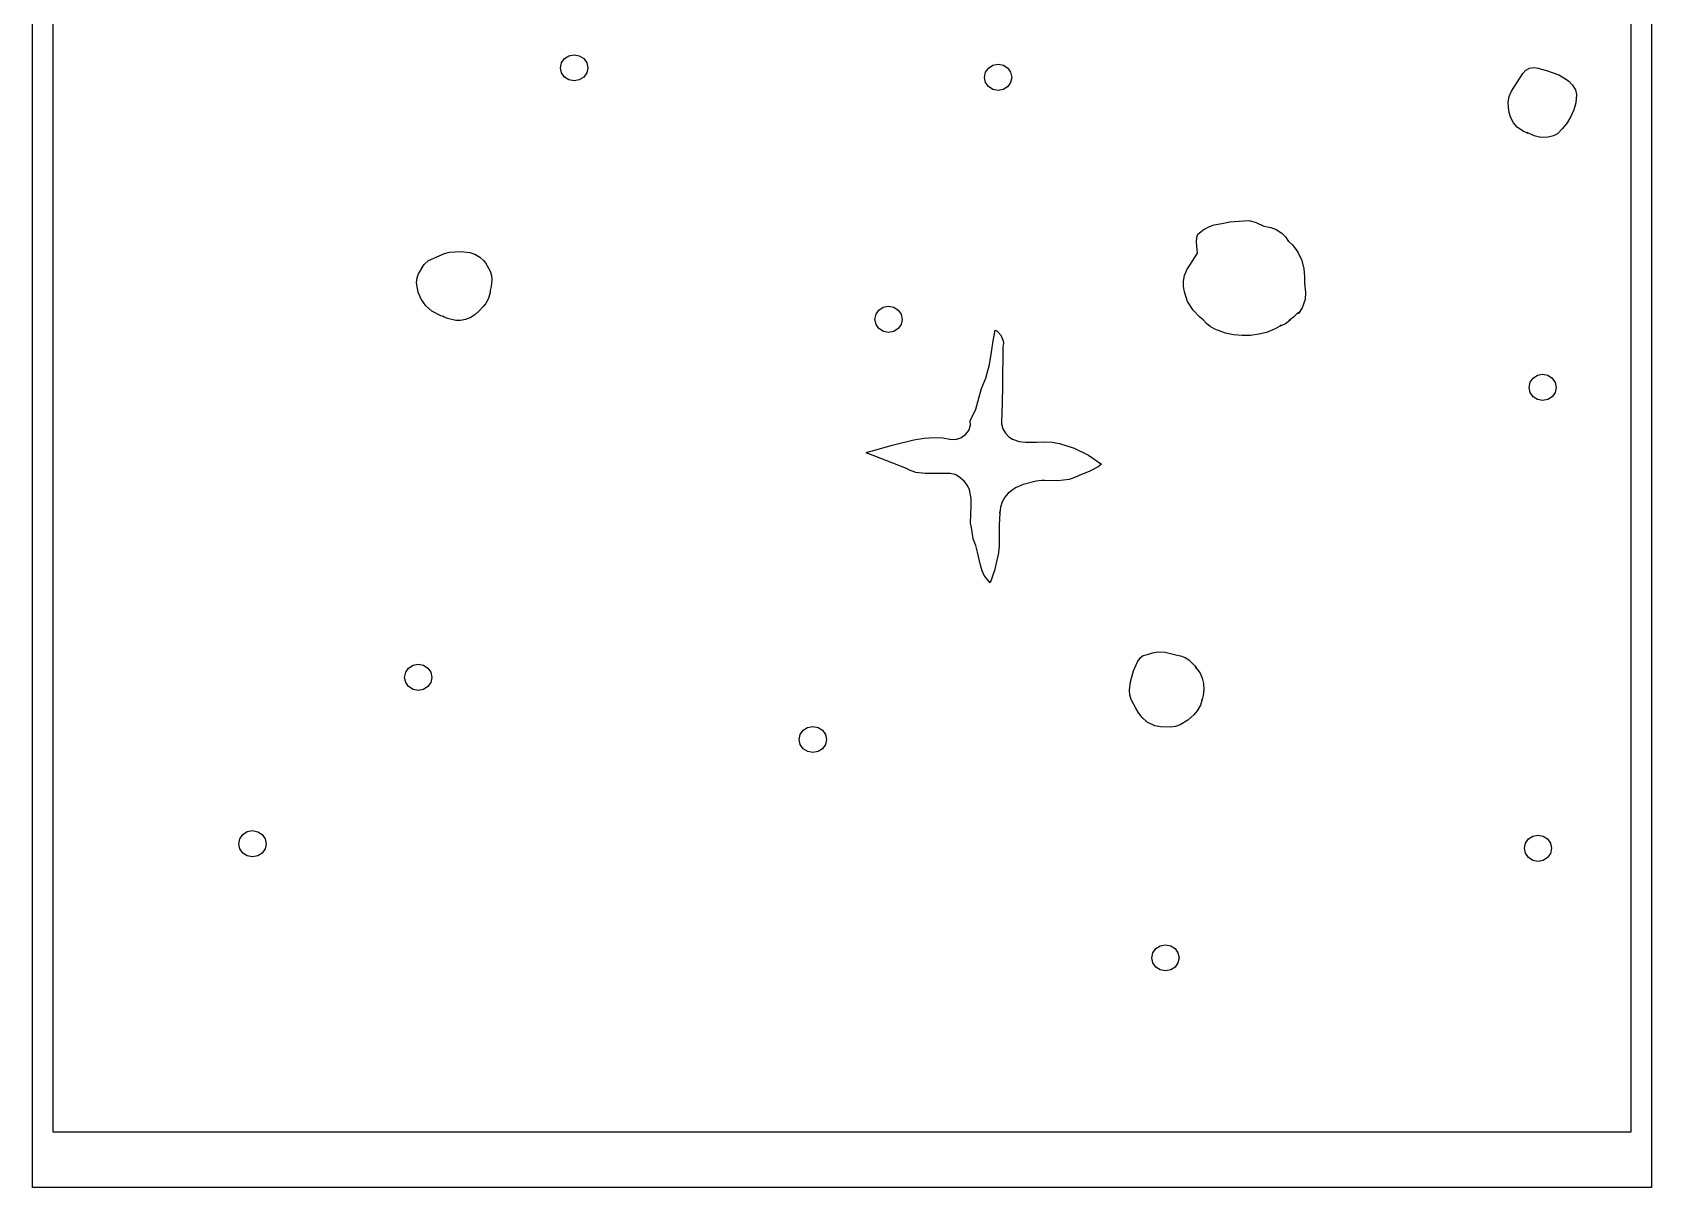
# Model space of a CAD drawing. Extents: x 2 to 598, y 1588 to 7998.
# Drawn here: x 302 to 598, y 5028.4 to 5239.5 of the extents above; entities that cross this region are included whole.
import ezdxf

# ---------------------------------------------------------------- set-up
doc = ezdxf.new("R2010")
doc.units = 0

msp = doc.modelspace()

# ---------------------------------------------------------------- linework, layer by layer
at = {"layer": 'Calque 1'}
for p, q in [((594.282, 5038.53), (594.282, 5834.19)), ((305.718, 5744.7), (305.718, 5127.67)), ((398.53405, 5232.9869), (398.723973, 5233.906304)), ((398.723973, 5233.906304), (399.264817, 5234.685722)), ((399.264817, 5234.685722), (400.074235, 5235.206484)), ((400.074235, 5235.206484), (401.02899, 5235.3893)), ((401.02899, 5235.3893), (401.983745, 5235.206484)), ((401.02899, 5235.3893), (401.02899, 5235.3893)), ((401.983745, 5235.206484), (402.793163, 5234.685722)), ((402.793163, 5234.685722), (403.334007, 5233.906304)), ((403.334007, 5233.906304), (403.52393, 5232.9869)), ((476.758817, 5232.951422), (477.568235, 5233.472184)), ((477.568235, 5233.472184), (478.52299, 5233.655)), ((478.52299, 5233.655), (479.493947, 5233.466116)), ((478.52299, 5233.655), (478.52299, 5233.655)), ((479.493947, 5233.466116), (480.286821, 5232.951242)), ((398.723943, 5232.067465), (398.53405, 5232.9869)), ((399.26478, 5231.288013), (398.723943, 5232.067465)), ((400.074211, 5230.767226), (399.26478, 5231.288013)), ((401.02899, 5230.5844), (400.074211, 5230.767226)), ((401.983769, 5230.767226), (401.02899, 5230.5844)), ((402.7932, 5231.288013), (401.983769, 5230.767226)), ((403.334037, 5232.067465), (402.7932, 5231.288013)), ((403.52393, 5232.9869), (403.334037, 5232.067465)), ((476.02805, 5231.2526), (476.217973, 5232.172004)), ((476.217973, 5230.333196), (476.02805, 5231.2526)), ((476.217973, 5232.172004), (476.758817, 5232.951422)), ((476.758817, 5229.553778), (476.217973, 5230.333196)), ((480.286821, 5232.951242), (480.821381, 5232.187646)), ((480.821381, 5232.187646), (481.0174, 5231.2526)), ((481.0174, 5231.2526), (480.821381, 5230.317554)), ((572.40302, 5228.7473), (574.42978, 5231.9394)), ((574.42978, 5231.9394), (574.982654, 5232.544335)), ((574.982654, 5232.544335), (575.693915, 5232.926786)), ((575.693915, 5232.926786), (576.496061, 5233.063595)), ((576.496061, 5233.063595), (577.32159, 5232.9316)), ((577.32159, 5232.9316), (577.325443, 5232.934689)), ((577.32159, 5232.9316), (577.32159, 5232.9316)), ((577.325443, 5232.934689), (577.652674, 5232.835863)), ((577.652674, 5232.835863), (578.75508, 5232.4939)), ((578.75508, 5232.4939), (581.02729, 5231.697)), ((581.02729, 5231.697), (582.27218, 5230.9648)), ((582.27218, 5230.9648), (582.8644, 5230.5296)), ((582.8644, 5230.5296), (583.55893, 5229.8517)), ((477.568235, 5229.033016), (476.758817, 5229.553778)), ((478.52299, 5228.8502), (477.568235, 5229.033016)), ((479.493947, 5229.039084), (478.52299, 5228.8502)), ((480.286821, 5229.553958), (479.493947, 5229.039084)), ((480.821381, 5230.317554), (480.286821, 5229.553958)), ((571.785333, 5226.737075), (571.963985, 5227.731491)), ((571.963985, 5227.731491), (572.40302, 5228.7473)), ((583.55893, 5229.8517), (584.068679, 5228.962083)), ((584.068679, 5228.962083), (584.273711, 5228.111212)), ((584.273711, 5228.111212), (584.16149, 5226.594)), ((571.811914, 5225.764897), (571.785333, 5226.737075)), ((571.98858, 5224.8158), (571.811914, 5225.764897)), ((572.291185, 5223.87138), (571.98858, 5224.8158)), ((583.785129, 5225.288637), (583.22873, 5224.0717)), ((584.16149, 5226.594), (583.785129, 5225.288637)), ((572.770974, 5222.951813), (572.291185, 5223.87138)), ((573.485886, 5222.115589), (572.770974, 5222.951813)), ((574.49386, 5221.4212), (573.485886, 5222.115589)), ((581.73785, 5221.9033), (580.768574, 5220.950575)), ((582.546275, 5222.93395), (581.73785, 5221.9033)), ((583.22873, 5224.0717), (582.546275, 5222.93395)), ((575.332904, 5221.062888), (574.49386, 5221.4212)), ((576.53972, 5220.5571), (575.25814, 5221.1566)), ((575.25814, 5221.1566), (575.415622, 5221.065686)), ((575.415622, 5221.065686), (575.332904, 5221.062888)), ((577.731224, 5220.28265), (576.53972, 5220.5571)), ((579.11475, 5220.3055), (577.731224, 5220.28265)), ((580.074033, 5220.563819), (579.11475, 5220.3055)), ((580.768574, 5220.950575), (580.074033, 5220.563819)), ((516.25423, 5203.5052), (517.170235, 5203.990548)), ((517.170235, 5203.990548), (518.034741, 5204.284488)), ((518.034741, 5204.284488), (519.43957, 5204.5615)), ((519.43957, 5204.5615), (520.89062, 5204.8488)), ((520.89062, 5204.8488), (523.48531, 5205.0504)), ((523.48531, 5205.0504), (524.43617, 5205.0604)), ((524.43617, 5205.0604), (524.43649, 5205.0573)), ((524.43649, 5205.0573), (524.437, 5205.06)), ((524.437, 5205.06), (525.69893, 5204.736)), ((525.69893, 5204.736), (527.12522, 5204.0595)), ((527.12522, 5204.0595), (527.76392, 5203.9396)), ((527.76392, 5203.9396), (528.417708, 5203.818)), ((528.417708, 5203.818), (529.35351, 5203.4498)), ((514.77814, 5201.1603), (514.851208, 5202.04805)), ((514.97502, 5199.1222), (514.77814, 5201.1603)), ((514.851208, 5202.04805), (515.077265, 5202.5689)), ((515.077265, 5202.5689), (515.56776, 5203.0088)), ((515.56776, 5203.0088), (516.00546, 5203.355)), ((516.00546, 5203.355), (516.26023, 5203.5152)), ((516.355514, 5203.574588), (516.25423, 5203.5052)), ((516.26023, 5203.5152), (516.355514, 5203.574588)), ((529.35351, 5203.4498), (530.393629, 5202.757516)), ((530.393629, 5202.757516), (531.068008, 5202.07815)), ((531.068008, 5202.07815), (531.64792, 5201.2483)), ((531.64792, 5201.2483), (531.585646, 5201.33927)), ((531.585646, 5201.33927), (531.702513, 5201.278713)), ((531.702513, 5201.278713), (532.38277, 5200.621)), ((374.4136, 5197.7592), (377.34314, 5199.0687)), ((377.34314, 5199.0687), (378.22473, 5199.2811)), ((378.22473, 5199.2811), (380.34865, 5199.3989)), ((380.34849, 5199.4008), (380.349, 5199.4)), ((380.34865, 5199.3989), (380.34849, 5199.4008)), ((380.349, 5199.4), (381.965287, 5199.257212)), ((381.965287, 5199.257212), (382.864641, 5198.966467)), ((382.864641, 5198.966467), (383.79273, 5198.4197)), ((383.79273, 5198.4197), (384.474985, 5197.797575)), ((384.474985, 5197.797575), (384.84434, 5197.3304)), ((513.01856, 5196.0785), (514.97502, 5199.1222)), ((532.38277, 5200.621), (532.99875, 5199.7084)), ((532.99875, 5199.7084), (533.29847, 5199.2955)), ((533.29847, 5199.2955), (534.057625, 5197.75092)), ((372.31059, 5194.5827), (372.568386, 5195.332663)), ((372.568386, 5195.332663), (372.81134, 5195.732)), ((372.81134, 5195.732), (373.22888, 5196.4363)), ((373.160517, 5196.302013), (373.25308, 5196.4793)), ((373.20348, 5196.4083), (373.160517, 5196.302013)), ((373.22888, 5196.4363), (373.20348, 5196.4083)), ((373.22862, 5196.4412), (373.25652, 5196.4882)), ((373.25292, 5196.4842), (373.22862, 5196.4412)), ((373.25692, 5196.4842), (373.25292, 5196.4842)), ((373.25308, 5196.4793), (373.26208, 5196.4923)), ((373.25652, 5196.4882), (373.25692, 5196.4842)), ((373.25708, 5196.4823), (373.58913, 5197.067462)), ((373.26208, 5196.4923), (373.25708, 5196.4823)), ((373.58913, 5197.067462), (374.4136, 5197.7592)), ((384.84434, 5197.3304), (385.683504, 5195.824525)), ((385.683504, 5195.824525), (385.912, 5195.028144)), ((385.912, 5195.028144), (385.98692, 5194.254)), ((512.420032, 5193.9955), (512.589317, 5195.022909)), ((512.589317, 5195.022909), (513.01856, 5196.0785)), ((534.057625, 5197.75092), (534.431961, 5196.250038)), ((534.431961, 5196.250038), (534.557105, 5194.853761)), ((534.557105, 5194.853761), (534.56868, 5193.623)), ((372.234194, 5193.7877), (372.31059, 5194.5827)), ((372.29369, 5193.3068), (372.234194, 5193.7877)), ((372.546147, 5192.007488), (372.29369, 5193.3068)), ((373.081622, 5190.700375), (372.546147, 5192.007488)), ((385.665182, 5191.892137), (385.31771, 5190.7034)), ((385.840851, 5193.009237), (385.60605, 5192.0578)), ((385.60605, 5192.0578), (385.653885, 5192.115598)), ((385.653885, 5192.115598), (385.665182, 5191.892137)), ((385.98692, 5194.254), (385.840851, 5193.009237)), ((512.444461, 5193.003566), (512.420032, 5193.9955)), ((512.59636, 5192.0544), (512.444461, 5193.003566)), ((513.159757, 5190.286963), (512.59636, 5192.0544)), ((534.56868, 5193.623), (534.746151, 5191.944425)), ((534.746151, 5191.944425), (534.643921, 5190.640709)), ((373.911589, 5189.494625), (373.081622, 5190.700375)), ((375.04752, 5188.4994), (373.911589, 5189.494625)), ((384.47589, 5189.4611), (383.69248, 5188.5939)), ((384.849351, 5189.869625), (384.47589, 5189.4611)), ((385.31771, 5190.7034), (384.849351, 5189.869625)), ((456.76163, 5188.727399), (457.554619, 5189.242114)), ((457.554619, 5189.242114), (458.52562, 5189.4308)), ((458.52562, 5189.4308), (459.496461, 5189.241975)), ((458.52562, 5189.4308), (458.52562, 5189.4308)), ((459.496461, 5189.241975), (460.289286, 5188.727229)), ((514.17458, 5188.6996), (513.159757, 5190.286963)), ((534.12632, 5189.1266), (533.425479, 5188.115763)), ((534.643921, 5190.640709), (534.12632, 5189.1266)), ((376.63708, 5187.6912), (375.04752, 5188.4994)), ((377.2138, 5187.5211), (376.63708, 5187.6912)), ((377.054452, 5187.542175), (377.02038, 5187.594291)), ((377.02038, 5187.594291), (377.2138, 5187.5211)), ((377.86181, 5187.1842), (377.054452, 5187.542175)), ((379.433271, 5186.835275), (377.86181, 5187.1842)), ((380.276787, 5186.840119), (379.433271, 5186.835275)), ((381.1872, 5186.9971), (380.276787, 5186.840119)), ((382.178666, 5187.380412), (381.1872, 5186.9971)), ((382.9716, 5187.8973), (382.178666, 5187.380412)), ((383.69248, 5188.5939), (382.9716, 5187.8973)), ((456.03068, 5187.0289), (456.226902, 5187.963909)), ((456.220603, 5186.109496), (456.03068, 5187.0289)), ((456.761447, 5185.330078), (456.220603, 5186.109496)), ((456.226902, 5187.963909), (456.76163, 5188.727399)), ((460.289286, 5188.727229), (460.823889, 5187.963793)), ((460.824038, 5186.093847), (460.28947, 5185.330248)), ((460.823889, 5187.963793), (461.02006, 5187.0289)), ((461.02006, 5187.0289), (460.824038, 5186.093847)), ((515.36623, 5187.5152), (514.17458, 5188.6996)), ((516.022, 5186.955), (515.36623, 5187.5152)), ((516.61834, 5186.2972), (516.022, 5186.955)), ((517.287094, 5185.7449), (516.61834, 5186.2972)), ((530.12294, 5185.8444), (530.26246, 5186.0041)), ((530.26246, 5186.0041), (530.16836, 5185.9151)), ((531.07124, 5186.2343), (530.20915, 5185.820488)), ((531.8766, 5186.822175), (531.07124, 5186.2343)), ((532.561016, 5187.44615), (531.75439, 5186.8099)), ((531.75439, 5186.8099), (531.919161, 5186.908316)), ((531.919161, 5186.908316), (531.8766, 5186.822175)), ((533.46746, 5188.3137), (532.561016, 5187.44615)), ((533.31467, 5188.085117), (533.46746, 5188.3137)), ((533.425479, 5188.115763), (533.31467, 5188.085117)), ((457.570865, 5184.809316), (456.761447, 5185.330078)), ((458.52562, 5184.6265), (457.570865, 5184.809316)), ((459.496587, 5184.815375), (458.52562, 5184.6265)), ((460.28947, 5185.330248), (459.496587, 5184.815375)), ((477.316452, 5181.034425), (477.604251, 5183.114466)), ((477.604251, 5183.114466), (478.02066, 5185.0686)), ((478.02066, 5185.0686), (478.02002, 5185.0668)), ((478.02002, 5185.0668), (478.357713, 5184.845988)), ((478.357713, 5184.845988), (479.05563, 5184.1289)), ((479.05563, 5184.1289), (479.465174, 5183.11315)), ((479.465174, 5183.11315), (479.55119, 5182.6602)), ((518.1371, 5185.2487), (517.287094, 5185.7449)), ((519.12466, 5184.8869), (518.1371, 5185.2487)), ((520.09306, 5184.5164), (519.12466, 5184.8869)), ((521.570147, 5184.218295), (520.09306, 5184.5164)), ((523.110076, 5184.076463), (521.570147, 5184.218295)), ((524.669702, 5184.103173), (523.110076, 5184.076463)), ((526.20588, 5184.3107), (524.669702, 5184.103173)), ((527.597071, 5184.634488), (526.20588, 5184.3107)), ((529.20673, 5185.2843), (527.597071, 5184.634488)), ((530.01598, 5185.7964), (529.20673, 5185.2843)), ((530.05318, 5185.8134), (530.01598, 5185.7964)), ((530.16836, 5185.9151), (530.02418, 5185.8024)), ((530.02418, 5185.8024), (530.05318, 5185.8134)), ((530.079145, 5185.802595), (530.17464, 5185.8674)), ((530.20915, 5185.820488), (530.079145, 5185.802595)), ((530.17464, 5185.8674), (530.12294, 5185.8444)), ((476.949255, 5178.777797), (477.316452, 5181.034425)), ((479.41787, 5181.9527), (479.357334, 5175.0108)), ((479.55119, 5182.6602), (479.41787, 5181.9527)), ((476.29465, 5176.2939), (476.949255, 5178.777797)), ((475.033086, 5172.63965), (475.49625, 5174.394144)), ((475.49625, 5174.394144), (476.09674, 5175.8573)), ((476.09674, 5175.8573), (476.29465, 5176.2939)), ((479.357334, 5175.0108), (479.303386, 5171.621544)), ((575.58872, 5174.5946), (575.784741, 5175.529651)), ((575.784711, 5173.659517), (575.58872, 5174.5946)), ((575.784741, 5175.529651), (576.319306, 5176.293248)), ((576.319306, 5176.293248), (577.112187, 5176.808122)), ((577.112187, 5176.808122), (578.08315, 5176.997)), ((578.08315, 5176.997), (579.037905, 5176.814184)), ((578.08315, 5176.997), (578.08315, 5176.997)), ((579.037905, 5176.814184), (579.847323, 5176.293422)), ((579.847323, 5176.293422), (580.388167, 5175.514004)), ((580.388167, 5175.514004), (580.57809, 5174.5946)), ((580.57809, 5174.5946), (580.388197, 5173.675165)), ((474.436807, 5170.642531), (475.033086, 5172.63965)), ((479.303386, 5171.621544), (479.12744, 5168.2942)), ((576.31927, 5172.895887), (575.784711, 5173.659517)), ((577.112161, 5172.380988), (576.31927, 5172.895887)), ((578.08315, 5172.1921), (577.112161, 5172.380988)), ((579.037929, 5172.374926), (578.08315, 5172.1921)), ((579.84736, 5172.895713), (579.037929, 5172.374926)), ((580.388197, 5173.675165), (579.84736, 5172.895713)), ((473.43697, 5168.4515), (474.436807, 5170.642531)), ((473.49117, 5167.7094), (473.43697, 5168.4515)), ((479.12744, 5168.2942), (479.13044, 5167.9112)), ((463.10422, 5164.9825), (465.045488, 5165.286561)), ((465.045488, 5165.286561), (466.855114, 5165.424337)), ((466.855114, 5165.424337), (468.444357, 5165.383295)), ((468.444357, 5165.383295), (469.72448, 5165.1509)), ((470.74371, 5165.058392), (471.71298, 5165.3757)), ((471.71298, 5165.3757), (472.64937, 5166.0578)), ((472.64937, 5166.0578), (473.158901, 5166.7003)), ((473.158901, 5166.7003), (473.49117, 5167.7094)), ((479.13044, 5167.9112), (479.375902, 5166.999555)), ((479.375902, 5166.999555), (479.870005, 5166.203812)), ((479.870005, 5166.203812), (480.505018, 5165.570089)), ((480.505018, 5165.570089), (481.17321, 5165.1445)), ((454.39724, 5162.6121), (454.594351, 5162.770725)), ((454.63547, 5162.5361), (454.39724, 5162.6121)), ((461.77813, 5159.7426), (454.57497, 5162.5621)), ((454.57497, 5162.5621), (454.63547, 5162.5361)), ((454.594351, 5162.770725), (455.05664, 5162.8953)), ((455.05664, 5162.8953), (455.54807, 5162.9883)), ((455.54807, 5162.9883), (459.156442, 5164.03475)), ((459.156442, 5164.03475), (463.10422, 5164.9825)), ((469.72448, 5165.1509), (470.74371, 5165.058392)), ((481.17321, 5165.1445), (482.404105, 5164.734425)), ((482.404105, 5164.734425), (483.53432, 5164.5879)), ((483.53432, 5164.5879), (485.567776, 5164.561175)), ((485.567776, 5164.561175), (487.02401, 5164.6399)), ((487.02401, 5164.6399), (488.404375, 5164.570637)), ((488.404375, 5164.570637), (489.774174, 5164.351895)), ((489.774174, 5164.351895), (492.45956, 5163.512762)), ((492.45956, 5163.512762), (495.035146, 5162.216073)), ((462.31558, 5159.4646), (461.77813, 5159.7426)), ((463.467299, 5159.010225), (462.31558, 5159.4646)), ((495.303595, 5159.3061), (493.359, 5158.4708)), ((495.035146, 5162.216073), (497.45591, 5160.5554)), ((496.84562, 5160.0934), (495.303595, 5159.3061)), ((497.45591, 5160.5554), (496.84562, 5160.0934)), ((465.18673, 5158.8347), (463.467299, 5159.010225)), ((467.362391, 5158.880825), (465.18673, 5158.8347)), ((469.79987, 5158.8647), (467.362391, 5158.880825)), ((470.66082, 5158.6529), (469.79987, 5158.8647)), ((471.560761, 5158.129487), (470.66082, 5158.6529)), ((472.322452, 5157.449325), (471.560761, 5158.129487)), ((472.9162, 5156.6693), (472.322452, 5157.449325)), ((473.31231, 5155.8463), (472.9162, 5156.6693)), ((483.10641, 5156.8494), (481.736845, 5156.235975)), ((485.478835, 5157.460587), (483.10641, 5156.8494)), ((486.52376, 5157.5899), (485.478835, 5157.460587)), ((487.00901, 5157.5789), (486.52376, 5157.5899)), ((489.47706, 5157.5039), (487.00901, 5157.5789)), ((491.547724, 5157.772025), (489.47706, 5157.5039)), ((493.00917, 5158.2806), (491.547724, 5157.772025)), ((493.359, 5158.4708), (493.00917, 5158.2806)), ((473.619439, 5154.289225), (473.31231, 5155.8463)), ((473.59293, 5152.9261), (473.619439, 5154.289225)), ((479.280955, 5153.680575), (478.954269, 5152.709381)), ((479.773054, 5154.536906), (479.280955, 5153.680575)), ((480.37943, 5155.2417), (479.773054, 5154.536906)), ((481.736845, 5156.235975), (480.37943, 5155.2417)), ((473.4844, 5149.8053), (473.59293, 5152.9261)), ((478.84413, 5151.66), (478.730246, 5149.428484)), ((478.85175, 5151.938), (478.83725, 5151.6275)), ((478.83725, 5151.6275), (478.84325, 5151.6595)), ((478.84325, 5151.6595), (478.84375, 5151.6595)), ((478.84375, 5151.6595), (478.85175, 5151.938)), ((478.954269, 5152.709381), (478.84413, 5151.66)), ((473.68233, 5148.9951), (473.4844, 5149.8053)), ((473.95207, 5146.9575), (473.68233, 5148.9951)), ((478.730246, 5149.428484), (478.745363, 5147.388575)), ((473.98047, 5146.9325), (473.95207, 5146.9575)), ((474.485489, 5145.670437), (473.98047, 5146.9325)), ((474.77165, 5144.4701), (474.485489, 5145.670437)), ((478.729245, 5145.547678), (478.52166, 5143.9132)), ((478.745363, 5147.388575), (478.729245, 5145.547678)), ((475.34111, 5142.0976), (474.77165, 5144.4701)), ((475.37571, 5141.9431), (475.34111, 5142.0976)), ((475.623965, 5141.047256), (475.37571, 5141.9431)), ((478.50316, 5143.8262), (477.900016, 5141.121875)), ((478.52166, 5143.9132), (478.50316, 5143.8262)), ((476.006407, 5140.21355), (475.623965, 5141.047256)), ((477.06399, 5138.8611), (476.006407, 5140.21355)), ((477.900016, 5141.121875), (477.06399, 5138.8611)), ((305.718, 5127.67), (305.718, 5038.53)), ((370.780683, 5123.305419), (371.590098, 5123.826181)), ((371.590098, 5123.826181), (372.54485, 5124.009)), ((372.54485, 5124.009), (373.499605, 5123.826184)), ((372.54485, 5124.009), (372.54485, 5124.009)), ((373.499605, 5123.826184), (374.309023, 5123.305422)), ((503.30492, 5122.7661), (504.04337, 5124.4482)), ((504.04337, 5124.4482), (504.543585, 5125.213056)), ((504.543585, 5125.213056), (505.045784, 5125.5968)), ((505.045784, 5125.5968), (505.78695, 5125.7872)), ((505.78695, 5125.7872), (505.86805, 5125.7972)), ((505.86805, 5125.7972), (506.77499, 5126.114)), ((506.77499, 5126.114), (507.82247, 5126.2608)), ((507.82247, 5126.2608), (507.82285, 5126.2621)), ((507.82285, 5126.2621), (507.823, 5126.26)), ((507.823, 5126.26), (509.04899, 5126.182625)), ((509.04899, 5126.182625), (509.8296, 5126.0337)), ((509.8296, 5126.0337), (511.29412, 5125.6461)), ((511.29412, 5125.6461), (511.262241, 5125.6782)), ((511.262241, 5125.6782), (511.85533, 5125.5339)), ((511.85533, 5125.5339), (512.726929, 5125.210184)), ((512.726929, 5125.210184), (513.402512, 5124.815125)), ((513.402512, 5124.815125), (514.48153, 5123.717)), ((370.04992, 5121.6066), (370.239842, 5122.526002)), ((370.239812, 5120.687168), (370.04992, 5121.6066)), ((370.239842, 5122.526002), (370.780683, 5123.305419)), ((374.309023, 5123.305422), (374.849867, 5122.526004)), ((374.849867, 5122.526004), (375.03979, 5121.6066)), ((375.03979, 5121.6066), (374.849897, 5120.687165)), ((502.55509, 5119.2775), (502.75733, 5120.812913)), ((502.75733, 5120.812913), (503.17935, 5122.3967)), ((503.17935, 5122.3967), (503.30492, 5122.7661)), ((514.48153, 5123.717), (514.862371, 5123.189525)), ((514.862371, 5123.189525), (514.65927, 5123.4137)), ((514.65927, 5123.4137), (515.44736, 5122.3688)), ((515.44736, 5122.3688), (515.846384, 5121.482563)), ((515.846384, 5121.482563), (516.07884, 5120.5058)), ((370.780647, 5119.907717), (370.239812, 5120.687168)), ((371.590074, 5119.386929), (370.780647, 5119.907717)), ((372.54485, 5119.2041), (371.590074, 5119.386929)), ((373.499629, 5119.386926), (372.54485, 5119.2041)), ((374.30906, 5119.907713), (373.499629, 5119.386926)), ((374.849897, 5120.687165), (374.30906, 5119.907713)), ((502.637925, 5118.417578), (502.55509, 5119.2775)), ((502.879989, 5117.584675), (502.637925, 5118.417578)), ((516.04574, 5118.2646), (515.85299, 5117.53645)), ((516.163109, 5119.369825), (516.04574, 5118.2646)), ((516.07884, 5120.5058), (516.163109, 5119.369825)), ((503.6982, 5115.9898), (502.879989, 5117.584675)), ((504.13971, 5115.242622), (503.6982, 5115.9898)), ((504.792611, 5114.3272), (504.13971, 5115.242622)), ((514.947844, 5115.512913), (514.29133, 5114.7697)), ((515.54657, 5116.5355), (514.947844, 5115.512913)), ((515.78065, 5117.3562), (515.54657, 5116.5355)), ((515.853563, 5117.659788), (515.78065, 5117.3562)), ((515.805769, 5117.464556), (515.82455, 5117.5799)), ((515.85299, 5117.53645), (515.805769, 5117.464556)), ((515.82455, 5117.5799), (515.853563, 5117.659788)), ((442.381232, 5111.179509), (442.91596, 5111.942999)), ((442.91596, 5111.942999), (443.708949, 5112.457714)), ((443.708949, 5112.457714), (444.67995, 5112.6464)), ((444.67995, 5112.6464), (445.650791, 5112.457575)), ((444.67995, 5112.6464), (444.67995, 5112.6464)), ((445.650791, 5112.457575), (446.443616, 5111.942829)), ((446.443616, 5111.942829), (446.978219, 5111.179393)), ((505.777449, 5113.425053), (504.792611, 5114.3272)), ((507.21477, 5112.7177), (505.777449, 5113.425053)), ((508.19558, 5112.5399), (507.21477, 5112.7177)), ((510.068175, 5112.48435), (508.19558, 5112.5399)), ((510.969318, 5112.636706), (510.068175, 5112.48435)), ((511.81603, 5112.9259), (510.969318, 5112.636706)), ((513.199364, 5113.77505), (511.81603, 5112.9259)), ((514.29133, 5114.7697), (513.199364, 5113.77505)), ((442.18501, 5110.2445), (442.381232, 5111.179509)), ((442.374903, 5109.325065), (442.18501, 5110.2445)), ((442.91574, 5108.545613), (442.374903, 5109.325065)), ((446.978398, 5109.309415), (446.443837, 5108.545784)), ((446.978219, 5111.179393), (447.17439, 5110.2445)), ((447.17439, 5110.2445), (446.978398, 5109.309415)), ((443.725171, 5108.024826), (442.91574, 5108.545613)), ((444.67995, 5107.842), (443.725171, 5108.024826)), ((445.650942, 5108.030886), (444.67995, 5107.842)), ((446.443837, 5108.545784), (445.650942, 5108.030886)), ((339.74401, 5091.1883), (339.933933, 5092.107704)), ((339.933933, 5092.107704), (340.474777, 5092.887122)), ((340.474777, 5092.887122), (341.284195, 5093.407884)), ((341.284195, 5093.407884), (342.23895, 5093.5907)), ((342.23895, 5093.5907), (343.209917, 5093.401825)), ((342.23895, 5093.5907), (342.23895, 5093.5907)), ((343.209917, 5093.401825), (344.0028, 5092.886952)), ((344.0028, 5092.886952), (344.537368, 5092.123353)), ((344.537368, 5092.123353), (344.73339, 5091.1883)), ((574.73601, 5090.3718), (574.925933, 5091.291204)), ((574.925933, 5091.291204), (575.466777, 5092.070622)), ((575.466777, 5092.070622), (576.276195, 5092.591384)), ((576.276195, 5092.591384), (577.23095, 5092.7742)), ((577.23095, 5092.7742), (578.201907, 5092.585316)), ((577.23095, 5092.7742), (577.23095, 5092.7742)), ((578.201907, 5092.585316), (578.994781, 5092.070442)), ((578.994781, 5092.070442), (579.529341, 5091.306846)), ((579.529341, 5091.306846), (579.72536, 5090.3718)), ((339.933903, 5090.268865), (339.74401, 5091.1883)), ((340.47474, 5089.489413), (339.933903, 5090.268865)), ((341.284171, 5088.968626), (340.47474, 5089.489413)), ((342.23895, 5088.7858), (341.284171, 5088.968626)), ((343.209942, 5088.974686), (342.23895, 5088.7858)), ((344.002837, 5089.489584), (343.209942, 5088.974686)), ((344.537398, 5090.253215), (344.002837, 5089.489584)), ((344.73339, 5091.1883), (344.537398, 5090.253215)), ((574.925903, 5089.452365), (574.73601, 5090.3718)), ((575.46674, 5088.672913), (574.925903, 5089.452365)), ((576.276171, 5088.152126), (575.46674, 5088.672913)), ((578.994817, 5088.673094), (578.201932, 5088.158194)), ((579.529371, 5089.436722), (578.994817, 5088.673094)), ((579.72536, 5090.3718), (579.529371, 5089.436722)), ((577.23095, 5087.9693), (576.276171, 5088.152126)), ((578.201932, 5088.158194), (577.23095, 5087.9693)), ((506.62801, 5070.3477), (506.817933, 5071.267104)), ((506.817933, 5071.267104), (507.358777, 5072.046522)), ((507.358777, 5072.046522), (508.168195, 5072.567284)), ((508.168195, 5072.567284), (509.12295, 5072.7501)), ((509.12295, 5072.7501), (510.093913, 5072.561222)), ((509.12295, 5072.7501), (509.12295, 5072.7501)), ((510.093913, 5072.561222), (510.886794, 5072.046348)), ((510.886794, 5072.046348), (511.421359, 5071.282751)), ((511.421359, 5071.282751), (511.61738, 5070.3477)), ((506.817903, 5069.428265), (506.62801, 5070.3477)), ((507.35874, 5068.648813), (506.817903, 5069.428265)), ((508.168171, 5068.128026), (507.35874, 5068.648813)), ((509.12295, 5067.9452), (508.168171, 5068.128026)), ((510.093939, 5068.134088), (509.12295, 5067.9452)), ((510.88683, 5068.648987), (510.093939, 5068.134088)), ((511.421389, 5069.412617), (510.88683, 5068.648987)), ((511.61738, 5070.3477), (511.421389, 5069.412617)), ((305.718, 5038.53), (594.282, 5038.53))]:
    msp.add_line(p, q, dxfattribs=at)
at = {"layer": 'coupe'}
for p, q in [((302, 5028.36), (302, 5844.36)), ((598, 5844.36), (598, 5028.36)), ((598, 5028.36), (302, 5028.36))]:
    msp.add_line(p, q, dxfattribs=at)

doc.saveas('drawing.dxf')
